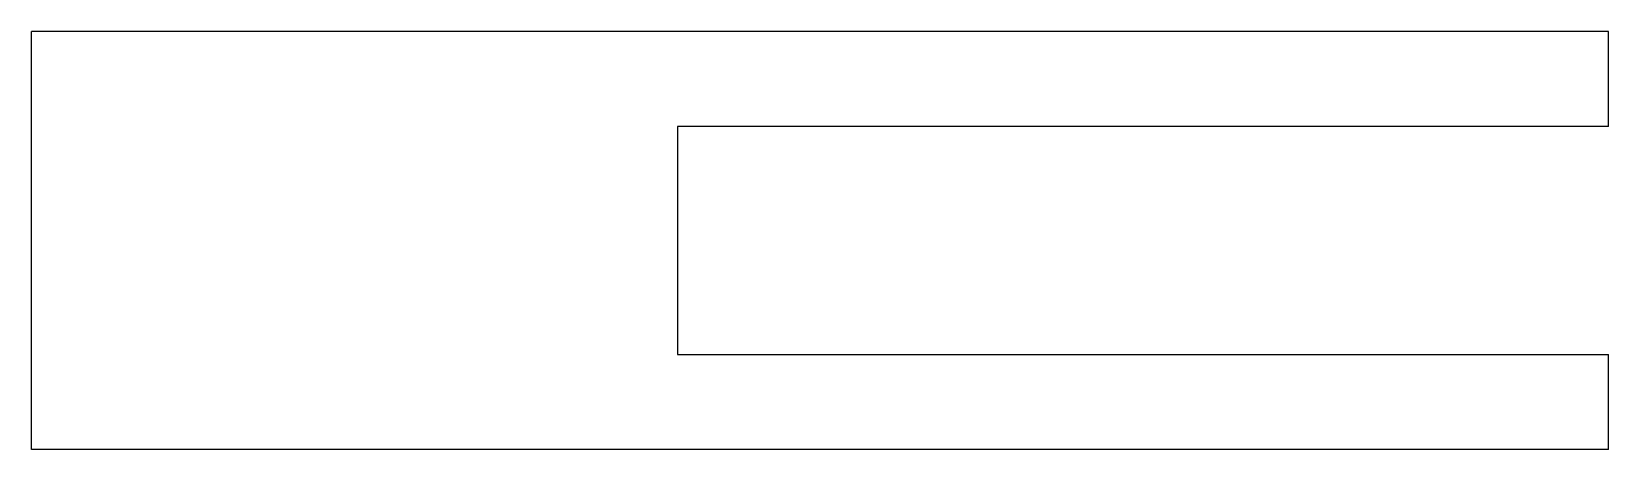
# Model space of a CAD drawing. Header units: metres. Extents: x -54 to 29, y -22 to 0.
import ezdxf

# ---------------------------------------------------------------- set-up
doc = ezdxf.new("R2010")
doc.units = ezdxf.units.M

msp = doc.modelspace()

# ---------------------------------------------------------------- linework, layer by layer
for points in [[(29, 0), (27.34, 0), (25.68, 0), (24.02, 0), (22.36, 0), (20.7, 0), (19.04, 0), (17.38, 0), (15.72, 0), (14.06, 0), (12.4, 0), (10.74, 0), (9.08, 0), (7.42, 0), (5.76, 0), (4.1, 0), (2.44, 0), (0.78, 0), (-0.88, 0), (-2.54, 0), (-4.2, 0), (-5.86, 0), (-7.52, 0), (-9.18, 0), (-10.84, 0), (-12.5, 0), (-14.16, 0), (-15.82, 0), (-17.48, 0), (-19.14, 0), (-20.8, 0), (-22.46, 0), (-24.12, 0), (-25.78, 0), (-27.44, 0), (-29.1, 0), (-30.76, 0), (-32.42, 0), (-34.08, 0), (-35.74, 0), (-37.4, 0), (-39.06, 0), (-40.72, 0), (-42.38, 0), (-44.04, 0), (-45.7, 0), (-47.36, 0), (-49.02, 0), (-50.68, 0), (-52.34, 0), (-54, 0)], [(-54, -22), (-54, -21.56), (-54, -21.12), (-54, -20.68), (-54, -20.24), (-54, -19.8), (-54, -19.36), (-54, -18.92), (-54, -18.48), (-54, -18.04), (-54, -17.6), (-54, -17.16), (-54, -16.72), (-54, -16.28), (-54, -15.84), (-54, -15.4), (-54, -14.96), (-54, -14.52), (-54, -14.08), (-54, -13.64), (-54, -13.2), (-54, -12.76), (-54, -12.32), (-54, -11.88), (-54, -11.44), (-54, -11), (-54, -10.56), (-54, -10.12), (-54, -9.68), (-54, -9.24), (-54, -8.8), (-54, -8.36), (-54, -7.92), (-54, -7.48), (-54, -7.04), (-54, -6.6), (-54, -6.16), (-54, -5.72), (-54, -5.28), (-54, -4.84), (-54, -4.4), (-54, -3.96), (-54, -3.52), (-54, -3.08), (-54, -2.64), (-54, -2.2), (-54, -1.76), (-54, -1.32), (-54, -0.88), (-54, -0.44), (-54, 0)], [(29, -5), (29, -4.9), (29, -4.8), (29, -4.7), (29, -4.6), (29, -4.5), (29, -4.4), (29, -4.3), (29, -4.2), (29, -4.1), (29, -4), (29, -3.9), (29, -3.8), (29, -3.7), (29, -3.6), (29, -3.5), (29, -3.4), (29, -3.3), (29, -3.2), (29, -3.1), (29, -3), (29, -2.9), (29, -2.8), (29, -2.7), (29, -2.6), (29, -2.5), (29, -2.4), (29, -2.3), (29, -2.2), (29, -2.1), (29, -2), (29, -1.9), (29, -1.8), (29, -1.7), (29, -1.6), (29, -1.5), (29, -1.4), (29, -1.3), (29, -1.2), (29, -1.1), (29, -1), (29, -0.9), (29, -0.8), (29, -0.7), (29, -0.6), (29, -0.5), (29, -0.4), (29, -0.3), (29, -0.2), (29, -0.1), (29, 0)], [(29, -5), (28.02, -5), (27.04, -5), (26.06, -5), (25.08, -5), (24.1, -5), (23.12, -5), (22.14, -5), (21.16, -5), (20.18, -5), (19.2, -5), (18.22, -5), (17.24, -5), (16.26, -5), (15.28, -5), (14.3, -5), (13.32, -5), (12.34, -5), (11.36, -5), (10.38, -5), (9.4, -5), (8.42, -5), (7.44, -5), (6.46, -5), (5.48, -5), (4.5, -5), (3.52, -5), (2.54, -5), (1.56, -5), (0.58, -5), (-0.4, -5), (-1.38, -5), (-2.36, -5), (-3.34, -5), (-4.32, -5), (-5.3, -5), (-6.28, -5), (-7.26, -5), (-8.24, -5), (-9.22, -5), (-10.2, -5), (-11.18, -5), (-12.16, -5), (-13.14, -5), (-14.12, -5), (-15.1, -5), (-16.08, -5), (-17.06, -5), (-18.04, -5), (-19.02, -5), (-20, -5)], [(-20, -5), (-20, -5.24), (-20, -5.48), (-20, -5.72), (-20, -5.96), (-20, -6.2), (-20, -6.44), (-20, -6.68), (-20, -6.92), (-20, -7.16), (-20, -7.4), (-20, -7.64), (-20, -7.88), (-20, -8.12), (-20, -8.36), (-20, -8.6), (-20, -8.84), (-20, -9.08), (-20, -9.32), (-20, -9.56), (-20, -9.8), (-20, -10.04), (-20, -10.28), (-20, -10.52), (-20, -10.76), (-20, -11), (-20, -11.24), (-20, -11.48), (-20, -11.72), (-20, -11.96), (-20, -12.2), (-20, -12.44), (-20, -12.68), (-20, -12.92), (-20, -13.16), (-20, -13.4), (-20, -13.64), (-20, -13.88), (-20, -14.12), (-20, -14.36), (-20, -14.6), (-20, -14.84), (-20, -15.08), (-20, -15.32), (-20, -15.56), (-20, -15.8), (-20, -16.04), (-20, -16.28), (-20, -16.52), (-20, -16.76), (-20, -17)], [(-20, -17), (-19.02, -17), (-18.04, -17), (-17.06, -17), (-16.08, -17), (-15.1, -17), (-14.12, -17), (-13.14, -17), (-12.16, -17), (-11.18, -17), (-10.2, -17), (-9.22, -17), (-8.24, -17), (-7.26, -17), (-6.28, -17), (-5.3, -17), (-4.32, -17), (-3.34, -17), (-2.36, -17), (-1.38, -17), (-0.4, -17), (0.58, -17), (1.56, -17), (2.54, -17), (3.52, -17), (4.5, -17), (5.48, -17), (6.46, -17), (7.44, -17), (8.42, -17), (9.4, -17), (10.38, -17), (11.36, -17), (12.34, -17), (13.32, -17), (14.3, -17), (15.28, -17), (16.26, -17), (17.24, -17), (18.22, -17), (19.2, -17), (20.18, -17), (21.16, -17), (22.14, -17), (23.12, -17), (24.1, -17), (25.08, -17), (26.06, -17), (27.04, -17), (28.02, -17), (29, -17)], [(29, -22), (29, -21.9), (29, -21.8), (29, -21.7), (29, -21.6), (29, -21.5), (29, -21.4), (29, -21.3), (29, -21.2), (29, -21.1), (29, -21), (29, -20.9), (29, -20.8), (29, -20.7), (29, -20.6), (29, -20.5), (29, -20.4), (29, -20.3), (29, -20.2), (29, -20.1), (29, -20), (29, -19.9), (29, -19.8), (29, -19.7), (29, -19.6), (29, -19.5), (29, -19.4), (29, -19.3), (29, -19.2), (29, -19.1), (29, -19), (29, -18.9), (29, -18.8), (29, -18.7), (29, -18.6), (29, -18.5), (29, -18.4), (29, -18.3), (29, -18.2), (29, -18.1), (29, -18), (29, -17.9), (29, -17.8), (29, -17.7), (29, -17.6), (29, -17.5), (29, -17.4), (29, -17.3), (29, -17.2), (29, -17.1), (29, -17)], [(29, -22), (27.34, -22), (25.68, -22), (24.02, -22), (22.36, -22), (20.7, -22), (19.04, -22), (17.38, -22), (15.72, -22), (14.06, -22), (12.4, -22), (10.74, -22), (9.08, -22), (7.42, -22), (5.76, -22), (4.1, -22), (2.44, -22), (0.78, -22), (-0.88, -22), (-2.54, -22), (-4.2, -22), (-5.86, -22), (-7.52, -22), (-9.18, -22), (-10.84, -22), (-12.5, -22), (-14.16, -22), (-15.82, -22), (-17.48, -22), (-19.14, -22), (-20.8, -22), (-22.46, -22), (-24.12, -22), (-25.78, -22), (-27.44, -22), (-29.1, -22), (-30.76, -22), (-32.42, -22), (-34.08, -22), (-35.74, -22), (-37.4, -22), (-39.06, -22), (-40.72, -22), (-42.38, -22), (-44.04, -22), (-45.7, -22), (-47.36, -22), (-49.02, -22), (-50.68, -22), (-52.34, -22), (-54, -22)]]:
    msp.add_lwpolyline(points)

doc.saveas('drawing.dxf')
